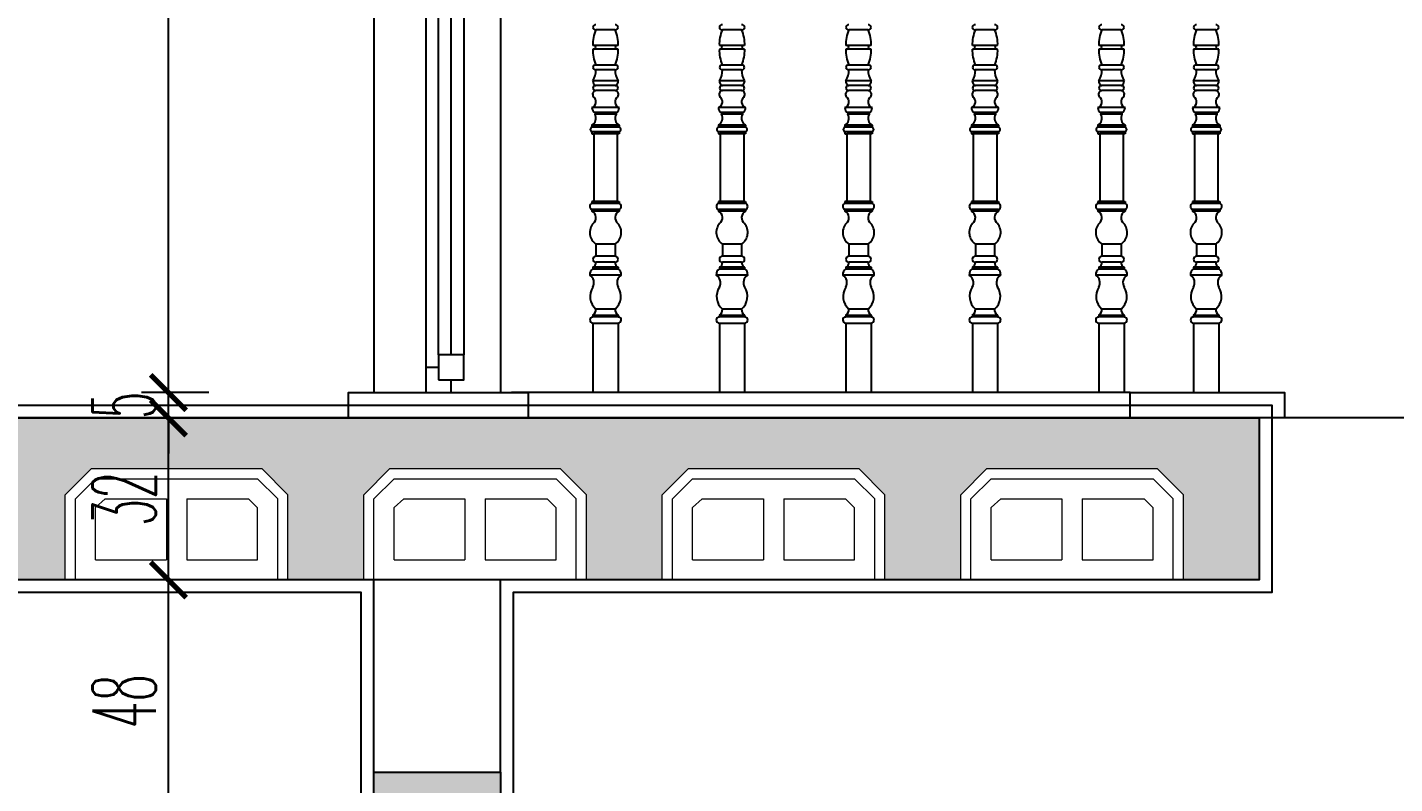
# Model space of a CAD drawing. Extents: x 775040 to 808375, y 4159409 to 4163651.
# Drawn here: x 778645.5 to 778713.1, y 4160240.4 to 4160277.8 of the extents above; entities that cross this region are included whole.
import ezdxf

# ---------------------------------------------------------------- set-up
doc = ezdxf.new("R2010")
doc.units = 0
doc.header["$MEASUREMENT"] = 0
doc.header["$PDMODE"] = 3
doc.linetypes.add('DUZ', pattern=[500, 500])
doc.layers.get('0').update_dxf_attribs({"linetype": 'DUZ'})
doc.layers.add('tarama', color=8, linetype='Continuous')
doc.layers.add('Z_asmolen', color=53, linetype='Continuous', lineweight=9)
doc.layers.add('Z_iç ölçü dikey', color=111, linetype='Continuous', lineweight=25)
doc.styles.add('OLCUIC', font='ROMANS.SHX', dxfattribs={"width": 0.5})
doc.dimstyles.new('ölçü 50', dxfattribs={"dimtxt": 12.5, "dimasz": 7, "dimexe": 5.3, "dimexo": 5, "dimgap": 2.5, "dimtad": 1, "dimdec": 0, "dimzin": 9, "dimdsep": 46, "dimtxsty": 'OLCUIC', "dimblk1": 'ARCHTICK', "dimblk2": 'ARCHTICK', "dimsah": 1, "dimcen": 0, "dimdle": 5.5, "dimadec": 0, "dimazin": 0, "dimtfac": 1, "dimtdec": 0, "dimtix": 1, "dimtofl": 0, "dimtmove": 1, "dimatfit": 3, "dimldrblk": 'ARCHTICK', "dimfxl": 0, "dimtolj": 1, "dimtzin": 0, "dimarcsym": 0})

# ---------------------------------------------------------------- blocks, each defined once
blk = doc.blocks.new('asbnm')
at = {"layer": 'Z_asmolen'}
for p, q in [((44128.83, -2548.34), (44123.66, -2553.51)), ((44162.49, -2548.34), (44128.83, -2548.34)), ((44162.49, -2548.34), (44167.66, -2553.51)), ((44187.83, -2548.34), (44182.66, -2553.51)), ((44221.49, -2548.34), (44187.83, -2548.34)), ((44221.49, -2548.34), (44226.66, -2553.51)), ((44129.66, -2550.34), (44125.66, -2554.34)), ((44161.66, -2550.34), (44129.66, -2550.34)), ((44161.66, -2550.34), (44165.66, -2554.34)), ((44188.66, -2550.34), (44184.66, -2554.34)), ((44220.66, -2550.34), (44188.66, -2550.34)), ((44220.66, -2550.34), (44224.66, -2554.34)), ((44123.66, -2570.34), (44123.66, -2553.51)), ((44167.66, -2570.34), (44167.66, -2553.51)), ((44182.66, -2570.34), (44182.66, -2553.51)), ((44226.66, -2570.34), (44226.66, -2553.51)), ((44125.66, -2570.34), (44125.66, -2554.34)), ((44131.43, -2554.34), (44129.66, -2556.07)), ((44129.66, -2566.34), (44129.66, -2556.07)), ((44143.66, -2554.34), (44131.43, -2554.34)), ((44143.66, -2554.34), (44143.66, -2566.34)), ((44159.76, -2554.34), (44147.66, -2554.34)), ((44147.66, -2554.34), (44147.66, -2566.34)), ((44159.76, -2554.34), (44161.66, -2556.01)), ((44161.66, -2566.34), (44161.66, -2556.01)), ((44165.66, -2570.34), (44165.66, -2554.34)), ((44184.66, -2570.34), (44184.66, -2554.34)), ((44190.43, -2554.34), (44188.66, -2556.07)), ((44188.66, -2566.34), (44188.66, -2556.07)), ((44202.66, -2554.34), (44190.43, -2554.34)), ((44202.66, -2554.34), (44202.66, -2566.34)), ((44218.76, -2554.34), (44206.66, -2554.34)), ((44206.66, -2554.34), (44206.66, -2566.34)), ((44218.76, -2554.34), (44220.66, -2556.01)), ((44220.66, -2566.34), (44220.66, -2556.01)), ((44224.66, -2570.34), (44224.66, -2554.34)), ((44143.66, -2566.34), (44129.66, -2566.34)), ((44161.66, -2566.34), (44147.66, -2566.34)), ((44202.66, -2566.34), (44188.66, -2566.34)), ((44220.66, -2566.34), (44206.66, -2566.34)), ((44167.66, -2570.34), (44123.66, -2570.34)), ((44226.66, -2570.34), (44182.66, -2570.34))]:
    blk.add_line(p, q, dxfattribs=at)
blk = doc.blocks.new('_ARCHTICK')
at = {"color": 0, "linetype": 'ByBlock', "const_width": 0.15}
blk.add_lwpolyline([(-0.5, -0.5), (0.5, 0.5)], dxfattribs=at)
blk = doc.blocks.new('*D1094')
at = {"layer": 'Defpoints', "color": 0, "linetype": 'Continuous', "transparency": 16777216}
for p in [(792867, 4155437.73), (792898.35, 4155437.73), (792915.54, 4155389.73)]:
    blk.add_point(p, dxfattribs=at)
at = {"layer": 'tarama', "color": 0, "linetype": 'Continuous', "lineweight": -2, "transparency": 16777216}
for p, q in [((792867, 4155384.23), (792867, 4155443.23)), ((792875, 4155437.73), (792861.7, 4155437.73)), ((792875, 4155389.73), (792861.7, 4155389.73))]:
    blk.add_line(p, q, dxfattribs=at)
at = {"layer": 'tarama', "color": 0, "linetype": 'Continuous', "lineweight": -2, "transparency": 16777216, "xscale": 7, "yscale": 7, "zscale": 7}
for p, rotation in [((792867, 4155437.73), 90), ((792867, 4155389.73), 270)]:
    blk.add_blockref('_ARCHTICK', p, dxfattribs=dict(at, rotation=rotation))
at = {"layer": 'tarama', "color": 0, "linetype": 'Continuous', "transparency": 16777216, "insert": (792858.25, 4155413.73), "char_height": 12.5, "attachment_point": 5, "rotation": 90, "style": 'OLCUIC'}
blk.add_mtext('\\A1;48', dxfattribs=at)
blk = doc.blocks.new('*D1095')
at = {"layer": 'Defpoints', "color": 0, "linetype": 'Continuous', "transparency": 16777216}
for p in [(792867, 4155469.73), (792887.7, 4155469.73), (792898.35, 4155437.73)]:
    blk.add_point(p, dxfattribs=at)
at = {"layer": 'tarama', "color": 0, "linetype": 'Continuous', "lineweight": -2, "transparency": 16777216}
for p, q in [((792867, 4155432.23), (792867, 4155475.23)), ((792875, 4155469.73), (792861.7, 4155469.73)), ((792875, 4155437.73), (792861.7, 4155437.73))]:
    blk.add_line(p, q, dxfattribs=at)
at = {"layer": 'tarama', "color": 0, "linetype": 'Continuous', "lineweight": -2, "transparency": 16777216, "xscale": 7, "yscale": 7, "zscale": 7}
for p, rotation in [((792867, 4155469.73), 90), ((792867, 4155437.73), 270)]:
    blk.add_blockref('_ARCHTICK', p, dxfattribs=dict(at, rotation=rotation))
at = {"layer": 'tarama', "color": 0, "linetype": 'Continuous', "transparency": 16777216, "insert": (792858.25, 4155453.73), "char_height": 12.5, "attachment_point": 5, "rotation": 90, "style": 'OLCUIC'}
blk.add_mtext('\\A1;32', dxfattribs=at)
blk = doc.blocks.new('*D1096')
at = {"layer": 'Defpoints', "color": 0, "linetype": 'Continuous', "transparency": 16777216}
for p in [(792867, 4155474.73), (792914.47, 4155474.73), (792887.7, 4155469.73)]:
    blk.add_point(p, dxfattribs=at)
at = {"layer": 'tarama', "color": 0, "linetype": 'Continuous', "lineweight": -2, "transparency": 16777216}
for p, q in [((792867, 4155474.73), (792867, 4155481.73)), ((792875, 4155474.73), (792861.7, 4155474.73)), ((792875, 4155469.73), (792861.7, 4155469.73)), ((792867, 4155469.73), (792867, 4155462.73))]:
    blk.add_line(p, q, dxfattribs=at)
at = {"layer": 'tarama', "color": 0, "linetype": 'Continuous', "lineweight": -2, "transparency": 16777216, "xscale": 7, "yscale": 7, "zscale": 7}
for p, rotation in [((792867, 4155474.73), 270), ((792867, 4155469.73), 90)]:
    blk.add_blockref('_ARCHTICK', p, dxfattribs=dict(at, rotation=rotation))
at = {"layer": 'tarama', "color": 0, "linetype": 'Continuous', "transparency": 16777216, "insert": (792858.25, 4155472.23), "char_height": 12.5, "attachment_point": 5, "rotation": 90, "style": 'OLCUIC'}
blk.add_mtext('\\A1;5', dxfattribs=at)
blk = doc.blocks.new('*D1097')
at = {"layer": 'Defpoints', "color": 0, "linetype": 'Continuous', "transparency": 16777216}
for p in [(792867, 4155699.73), (792914.47, 4155699.73), (792914.47, 4155474.73)]:
    blk.add_point(p, dxfattribs=at)
at = {"layer": 'tarama', "color": 0, "linetype": 'Continuous', "lineweight": -2, "transparency": 16777216}
for p, q in [((792867, 4155469.23), (792867, 4155705.23)), ((792875, 4155699.73), (792861.7, 4155699.73)), ((792875, 4155474.73), (792861.7, 4155474.73))]:
    blk.add_line(p, q, dxfattribs=at)
at = {"layer": 'tarama', "color": 0, "linetype": 'Continuous', "lineweight": -2, "transparency": 16777216, "xscale": 7, "yscale": 7, "zscale": 7}
for p, rotation in [((792867, 4155699.73), 90), ((792867, 4155474.73), 270)]:
    blk.add_blockref('_ARCHTICK', p, dxfattribs=dict(at, rotation=rotation))
at = {"layer": 'tarama', "color": 0, "linetype": 'Continuous', "transparency": 16777216, "insert": (792858.25, 4155587.23), "char_height": 12.5, "attachment_point": 5, "rotation": 90, "style": 'OLCUIC'}
blk.add_mtext('\\A1;225', dxfattribs=at)
blk = doc.blocks.new('A$C41EB7E44')
at = {"layer": 'tarama'}
h = blk.add_hatch(dxfattribs=at)
h.set_pattern_fill('ANSI33', color=256, scale=15, style=0)
h.set_pattern_definition([(45, (-860136.0493, -4189752.575), (-2.6516504294, 2.6516504294), []), (45, (-860133.3976, -4189752.575), (-2.6516504294, 2.6516504294), [1.875, -0.9375])])
h.paths.add_polyline_path([(781.33, 1035.72), (716.33, 1035.72), (716.33, 1020.72), (756.33, 1020.72), (756.33, 1003.72), (781.33, 1003.72)])
h.paths.add_polyline_path([(781.33, 965.72), (756.33, 965.72), (756.33, 955.72), (781.33, 955.72)])
h.paths.add_polyline_path([(904.5, 725.72), (938.16, 725.72), (943.33, 720.55), (943.33, 703.72), (958.33, 703.72), (958.33, 720.55), (963.5, 725.72), (997.16, 725.72), (1002.33, 720.55), (1002.33, 703.72), (1017.33, 703.72), (1017.33, 720.55), (1022.5, 725.72), (1056.16, 725.72), (1061.33, 720.55), (1061.33, 703.72), (1076.33, 703.72), (1076.33, 720.55), (1081.5, 725.72), (1115.16, 725.72), (1120.33, 720.55), (1120.33, 703.72), (1135.33, 703.72), (1135.33, 720.55), (1140.5, 725.72), (1174.16, 725.72), (1179.33, 720.55), (1179.33, 703.72), (1194.33, 703.72), (1194.33, 720.55), (1199.5, 725.72), (1233.16, 725.72), (1238.33, 720.55), (1238.33, 703.72), (1253.33, 703.72), (1253.33, 720.55), (1258.5, 725.72), (1292.16, 725.72), (1297.33, 720.55), (1297.33, 703.72), (1312.33, 703.72), (1312.33, 720.55), (1317.5, 725.72), (1351.16, 725.72), (1356.33, 720.55), (1356.33, 703.72), (1371.33, 703.72), (1371.33, 720.55), (1376.5, 725.72), (1410.16, 725.72), (1415.33, 720.55), (1415.33, 703.72), (1430.33, 703.72), (1430.33, 720.55), (1435.5, 725.72), (1469.16, 725.72), (1474.33, 720.55), (1474.33, 703.72), (1489.33, 703.72), (1489.33, 720.55), (1494.5, 725.72), (1528.16, 725.72), (1533.33, 720.55), (1533.33, 703.72), (1548.33, 703.72), (1548.33, 720.55), (1553.5, 725.72), (1587.16, 725.72), (1592.33, 720.55), (1592.33, 703.72), (1607.33, 703.72), (1607.33, 720.55), (1612.5, 725.72), (1646.16, 725.72), (1651.33, 720.55), (1651.33, 703.72), (1666.33, 703.72), (1666.33, 720.55), (1671.5, 725.72), (1705.16, 725.72), (1710.33, 720.55), (1710.33, 703.72), (1747.77, 703.72), (1747.77, 735.72), (756.33, 735.72), (756.33, 703.72), (781.33, 703.72), (781.33, 720.55), (786.5, 725.72), (820.16, 725.72), (825.33, 720.55), (825.33, 703.72), (840.33, 703.72), (840.33, 720.55), (845.5, 725.72), (879.16, 725.72), (884.33, 720.55), (884.33, 703.72), (899.33, 703.72), (899.33, 720.55)])
h.paths.add_polyline_path([(2446.33, 1035.72), (1541.33, 1035.72), (1541.33, 1003.72), (1561.33, 1003.72), (1561.33, 1020.55), (1566.5, 1025.72), (1600.16, 1025.72), (1605.33, 1020.55), (1605.33, 1003.72), (1620.33, 1003.72), (1620.33, 1020.55), (1625.5, 1025.72), (1659.16, 1025.72), (1664.33, 1020.55), (1664.33, 1003.72), (1679.33, 1003.72), (1679.33, 1020.55), (1684.5, 1025.72), (1718.16, 1025.72), (1723.33, 1020.55), (1723.33, 1003.72), (1738.33, 1003.72), (1738.33, 1020.55), (1743.5, 1025.72), (1777.16, 1025.72), (1782.33, 1020.55), (1782.33, 1003.72), (1797.33, 1003.72), (1797.33, 1020.55), (1802.5, 1025.72), (1836.16, 1025.72), (1841.33, 1020.55), (1841.33, 1003.72), (1856.33, 1003.72), (1856.33, 1020.55), (1861.5, 1025.72), (1895.16, 1025.72), (1900.33, 1020.55), (1900.33, 1003.72), (1915.33, 1003.72), (1915.33, 1020.55), (1920.5, 1025.72), (1954.16, 1025.72), (1959.33, 1020.55), (1959.33, 1003.72), (1974.33, 1003.72), (1974.33, 1020.55), (1979.5, 1025.72), (2013.16, 1025.72), (2018.33, 1020.55), (2018.33, 1003.72), (2033.33, 1003.72), (2033.33, 1020.55), (2038.5, 1025.72), (2072.16, 1025.72), (2077.33, 1020.55), (2077.33, 1003.72), (2092.33, 1003.72), (2092.33, 1020.55), (2097.5, 1025.72), (2131.16, 1025.72), (2136.33, 1020.55), (2136.33, 1003.72), (2151.33, 1003.72), (2151.33, 1020.55), (2156.5, 1025.72), (2190.16, 1025.72), (2195.33, 1020.55), (2195.33, 1003.72), (2210.33, 1003.72), (2210.33, 1020.55), (2215.5, 1025.72), (2249.16, 1025.72), (2254.33, 1020.55), (2254.33, 1003.72), (2269.33, 1003.72), (2269.33, 1020.55), (2274.5, 1025.72), (2308.16, 1025.72), (2313.33, 1020.55), (2313.33, 1003.72), (2328.33, 1003.72), (2328.33, 1020.55), (2333.5, 1025.72), (2367.16, 1025.72), (2372.33, 1020.55), (2372.33, 1003.72), (2387.33, 1003.72), (2387.33, 1020.55), (2392.5, 1025.72), (2426.16, 1025.72), (2431.33, 1020.55), (2431.33, 1003.72), (2446.33, 1003.72)])
h.paths.add_polyline_path([(2691.33, 955.72), (2681.33, 955.72), (2681.33, 945.72), (2691.33, 945.72)])
h.paths.add_polyline_path([(3456.33, 1035.72), (3261.33, 1035.72), (3261.33, 1003.72), (3286.33, 1003.72), (3286.33, 1020.72), (3456.33, 1020.72)])
h.paths.add_polyline_path([(3286.33, 975.72), (3261.33, 975.72), (3261.33, 965.72), (3286.33, 965.72)])
h.paths.add_polyline_path([(3436.33, 735.72), (2189.33, 735.72), (2189.33, 718.07), (2161.33, 718.07), (2161.33, 700.42), (2133.33, 700.42), (2133.33, 682.78), (2105.33, 682.78), (2105.33, 665.13), (2077.33, 665.13), (2077.33, 647.48), (2049.33, 647.48), (2049.33, 629.84), (2021.33, 629.84), (2021.33, 612.19), (1993.33, 612.19), (1993.33, 594.54), (1965.33, 594.54), (1965.33, 576.9), (1937.33, 576.9), (1937.33, 559.25), (1909.33, 559.25), (1909.33, 541.6), (1881.33, 541.6), (1881.33, 523.95), (1853.33, 523.95), (1853.33, 506.31), (1825.33, 506.31), (1825.33, 488.66), (1797.33, 488.66), (1797.33, 471.01), (1769.33, 471.01), (1769.33, 453.37), (1741.33, 453.37), (1741.33, 410.72), (1784.33, 410.72), (1784.33, 445.09), (2194.69, 703.72), (2256.33, 703.72), (2256.33, 720.55), (2261.5, 725.72), (2295.16, 725.72), (2300.33, 720.55), (2300.33, 703.72), (2315.33, 703.72), (2315.33, 720.55), (2320.5, 725.72), (2354.16, 725.72), (2359.33, 720.55), (2359.33, 703.72), (2374.33, 703.72), (2374.33, 720.55), (2379.5, 725.72), (2413.16, 725.72), (2418.33, 720.55), (2418.33, 703.72), (2433.33, 703.72), (2433.33, 720.55), (2438.5, 725.72), (2472.16, 725.72), (2477.33, 720.55), (2477.33, 703.72), (2492.33, 703.72), (2492.33, 720.55), (2497.5, 725.72), (2531.16, 725.72), (2536.33, 720.55), (2536.33, 703.72), (2551.33, 703.72), (2551.33, 720.55), (2556.5, 725.72), (2590.16, 725.72), (2595.33, 720.55), (2595.33, 703.72), (2610.33, 703.72), (2610.33, 720.55), (2615.5, 725.72), (2649.16, 725.72), (2654.33, 720.55), (2654.33, 703.72), (2669.33, 703.72), (2669.33, 720.55), (2674.5, 725.72), (2708.16, 725.72), (2713.33, 720.55), (2713.33, 703.72), (2728.33, 703.72), (2728.33, 720.55), (2733.5, 725.72), (2767.16, 725.72), (2772.33, 720.55), (2772.33, 703.72), (2787.33, 703.72), (2787.33, 720.55), (2792.5, 725.72), (2826.16, 725.72), (2831.33, 720.55), (2831.33, 703.72), (2846.33, 703.72), (2846.33, 720.55), (2851.5, 725.72), (2885.16, 725.72), (2890.33, 720.55), (2890.33, 703.72), (2905.33, 703.72), (2905.33, 720.55), (2910.5, 725.72), (2944.16, 725.72), (2949.33, 720.55), (2949.33, 703.72), (2964.33, 703.72), (2964.33, 720.55), (2969.5, 725.72), (3003.16, 725.72), (3008.33, 720.55), (3008.33, 703.72), (3023.33, 703.72), (3023.33, 720.55), (3028.5, 725.72), (3062.16, 725.72), (3067.33, 720.55), (3067.33, 703.72), (3082.33, 703.72), (3082.33, 720.55), (3087.5, 725.72), (3121.16, 725.72), (3126.33, 720.55), (3126.33, 703.72), (3141.33, 703.72), (3141.33, 720.55), (3146.5, 725.72), (3180.16, 725.72), (3185.33, 720.55), (3185.33, 703.72), (3200.33, 703.72), (3200.33, 720.55), (3205.5, 725.72), (3239.16, 725.72), (3244.33, 720.55), (3244.33, 703.72), (3259.33, 703.72), (3259.33, 720.55), (3264.5, 725.72), (3298.16, 725.72), (3303.33, 720.55), (3303.33, 703.72), (3318.33, 703.72), (3318.33, 720.55), (3323.5, 725.72), (3357.16, 725.72), (3362.33, 720.55), (3362.33, 703.72), (3377.33, 703.72), (3377.33, 720.55), (3382.5, 725.72), (3416.16, 725.72), (3421.33, 720.55), (3421.33, 703.72), (3436.33, 703.72)])
h.paths.add_polyline_path([(3286.33, 665.72), (3261.33, 665.72), (3261.33, 655.72), (3286.33, 655.72)], flags=17)
h.paths.add_polyline_path([(3286.33, 410.72), (756.33, 410.72), (756.33, 335.72), (816.33, 335.72), (816.33, 395.72), (1341.33, 395.72), (1341.33, 335.72), (1401.33, 335.72), (1401.33, 395.72), (1741.33, 395.72), (1741.33, 335.72), (1801.33, 335.72), (1801.33, 395.72), (2401.33, 395.72), (2401.33, 335.72), (2461.33, 335.72), (2461.33, 395.72), (3226.33, 395.72), (3226.33, 335.72), (3286.33, 335.72)])
h.paths.add_polyline_path([(781.33, 665.72), (756.33, 665.72), (756.33, 655.72), (781.33, 655.72)])
at = {"layer": 'tarama', "color": 4}
for p, q in [((3261.33, 965.72), (3261.33, 740.72)), ((3286.33, 965.72), (3286.33, 740.72))]:
    blk.add_line(p, q, dxfattribs=at)
at = {"layer": 'tarama', "color": 1}
for p, q in [((3271.58, 960.72), (3271.58, 745.72)), ((3274.08, 748.22), (3274.08, 958.22)), ((3279.08, 958.22), (3279.08, 748.22))]:
    blk.add_line(p, q, dxfattribs=at)
at = {"layer": 'tarama'}
for p, q in [((3276.58, 748.22), (3276.58, 958.22)), ((3309.01, 812.41), (3305.21, 812.41)), ((3334.01, 812.41), (3330.21, 812.41)), ((3359.01, 812.41), (3355.21, 812.41)), ((3384.01, 812.41), (3380.21, 812.41)), ((3409.01, 812.41), (3405.21, 812.41)), ((3427.73, 812.41), (3423.93, 812.41)), ((3309.61, 809.29), (3304.61, 809.29)), ((3309.61, 808.57), (3304.61, 808.57)), ((3334.61, 809.29), (3329.61, 809.29)), ((3334.61, 808.57), (3329.61, 808.57)), ((3359.61, 809.29), (3354.61, 809.29)), ((3359.61, 808.57), (3354.61, 808.57)), ((3384.61, 809.29), (3379.61, 809.29)), ((3384.61, 808.57), (3379.61, 808.57)), ((3409.61, 809.29), (3404.61, 809.29)), ((3409.61, 808.57), (3404.61, 808.57)), ((3428.33, 809.29), (3423.33, 809.29)), ((3428.33, 808.57), (3423.33, 808.57)), ((3309.01, 805.45), (3305.21, 805.45)), ((3334.01, 805.45), (3330.21, 805.45)), ((3359.01, 805.45), (3355.21, 805.45)), ((3384.01, 805.45), (3380.21, 805.45)), ((3409.01, 805.45), (3405.21, 805.45)), ((3427.73, 805.45), (3423.93, 805.45)), ((3309.01, 804.49), (3305.14, 804.48)), ((3334.01, 804.49), (3330.14, 804.48)), ((3359.01, 804.49), (3355.14, 804.48)), ((3384.01, 804.49), (3380.14, 804.48)), ((3409.01, 804.49), (3405.14, 804.48)), ((3427.73, 804.49), (3423.86, 804.48)), ((3309.61, 802.33), (3304.61, 802.33)), ((3308.53, 801.37), (3305.21, 801.37)), ((3309.01, 800.41), (3305.21, 800.41)), ((3309.01, 801.37), (3308.53, 801.37)), ((3334.61, 802.33), (3329.61, 802.33)), ((3333.53, 801.37), (3330.21, 801.37)), ((3334.01, 800.41), (3330.21, 800.41)), ((3334.01, 801.37), (3333.53, 801.37)), ((3359.61, 802.33), (3354.61, 802.33)), ((3358.53, 801.37), (3355.21, 801.37)), ((3359.01, 800.41), (3355.21, 800.41)), ((3359.01, 801.37), (3358.53, 801.37)), ((3384.61, 802.33), (3379.61, 802.33)), ((3383.53, 801.37), (3380.21, 801.37)), ((3384.01, 800.41), (3380.21, 800.41)), ((3384.01, 801.37), (3383.53, 801.37)), ((3409.61, 802.33), (3404.61, 802.33)), ((3408.53, 801.37), (3405.21, 801.37)), ((3409.01, 800.41), (3405.21, 800.41)), ((3409.01, 801.37), (3408.53, 801.37)), ((3428.33, 802.33), (3423.33, 802.33)), ((3427.25, 801.37), (3423.93, 801.37)), ((3427.73, 800.41), (3423.93, 800.41)), ((3427.73, 801.37), (3427.25, 801.37)), ((3309.79, 797.03), (3304.43, 797.03)), ((3305.03, 796.07), (3305.03, 795.71)), ((3309.19, 796.07), (3305.03, 796.07)), ((3309.19, 795.71), (3305.03, 795.71)), ((3309.19, 796.07), (3309.19, 795.71)), ((3334.79, 797.03), (3329.43, 797.03)), ((3330.03, 796.07), (3330.03, 795.71)), ((3334.19, 796.07), (3330.03, 796.07)), ((3334.19, 795.71), (3330.03, 795.71)), ((3334.19, 796.07), (3334.19, 795.71)), ((3359.79, 797.03), (3354.43, 797.03)), ((3355.03, 796.07), (3355.03, 795.71)), ((3359.19, 796.07), (3355.03, 796.07)), ((3359.19, 795.71), (3355.03, 795.71)), ((3359.19, 796.07), (3359.19, 795.71)), ((3384.79, 797.03), (3379.43, 797.03)), ((3380.03, 796.07), (3380.03, 795.71)), ((3384.19, 796.07), (3380.03, 796.07)), ((3384.19, 795.71), (3380.03, 795.71)), ((3384.19, 796.07), (3384.19, 795.71)), ((3409.79, 797.03), (3404.43, 797.03)), ((3405.03, 796.07), (3405.03, 795.71)), ((3409.19, 796.07), (3405.03, 796.07)), ((3409.19, 795.71), (3405.03, 795.71)), ((3409.19, 796.07), (3409.19, 795.71)), ((3428.51, 797.03), (3423.14, 797.03)), ((3423.74, 796.07), (3423.74, 795.71)), ((3427.91, 796.07), (3423.74, 796.07)), ((3427.91, 795.71), (3423.74, 795.71)), ((3427.91, 796.07), (3427.91, 795.71)), ((3304.43, 793.55), (3304.43, 793.19)), ((3309.79, 793.55), (3304.43, 793.55)), ((3309.79, 793.19), (3304.43, 793.19)), ((3304.43, 792.23), (3304.43, 791.87)), ((3309.79, 792.23), (3304.43, 792.23)), ((3304.43, 791.87), (3304.79, 791.87)), ((3304.79, 791.87), (3304.79, 778.47)), ((3309.43, 791.87), (3304.79, 791.87)), ((3309.79, 791.87), (3309.43, 791.87)), ((3309.43, 791.87), (3309.43, 778.47)), ((3309.79, 793.55), (3309.79, 793.19)), ((3309.79, 792.23), (3309.79, 791.87)), ((3329.43, 793.55), (3329.43, 793.19)), ((3334.79, 793.55), (3329.43, 793.55)), ((3334.79, 793.19), (3329.43, 793.19)), ((3329.43, 792.23), (3329.43, 791.87)), ((3334.79, 792.23), (3329.43, 792.23)), ((3329.43, 791.87), (3329.79, 791.87)), ((3329.79, 791.87), (3329.79, 778.47)), ((3334.43, 791.87), (3329.79, 791.87)), ((3334.79, 791.87), (3334.43, 791.87)), ((3334.43, 791.87), (3334.43, 778.47)), ((3334.79, 793.55), (3334.79, 793.19)), ((3334.79, 792.23), (3334.79, 791.87)), ((3354.43, 793.55), (3354.43, 793.19)), ((3359.79, 793.55), (3354.43, 793.55)), ((3359.79, 793.19), (3354.43, 793.19)), ((3354.43, 792.23), (3354.43, 791.87)), ((3359.79, 792.23), (3354.43, 792.23)), ((3354.43, 791.87), (3354.79, 791.87)), ((3354.79, 791.87), (3354.79, 778.47)), ((3359.43, 791.87), (3354.79, 791.87)), ((3359.79, 791.87), (3359.43, 791.87)), ((3359.43, 791.87), (3359.43, 778.47)), ((3359.79, 793.55), (3359.79, 793.19)), ((3359.79, 792.23), (3359.79, 791.87)), ((3379.43, 793.55), (3379.43, 793.19)), ((3384.79, 793.55), (3379.43, 793.55)), ((3384.79, 793.19), (3379.43, 793.19)), ((3379.43, 792.23), (3379.43, 791.87)), ((3384.79, 792.23), (3379.43, 792.23)), ((3379.43, 791.87), (3379.79, 791.87)), ((3379.79, 791.87), (3379.79, 778.47)), ((3384.43, 791.87), (3379.79, 791.87)), ((3384.79, 791.87), (3384.43, 791.87)), ((3384.43, 791.87), (3384.43, 778.47)), ((3384.79, 793.55), (3384.79, 793.19)), ((3384.79, 792.23), (3384.79, 791.87)), ((3404.43, 793.55), (3404.43, 793.19)), ((3409.79, 793.55), (3404.43, 793.55)), ((3409.79, 793.19), (3404.43, 793.19)), ((3404.43, 792.23), (3404.43, 791.87)), ((3409.79, 792.23), (3404.43, 792.23)), ((3404.43, 791.87), (3404.79, 791.87)), ((3404.79, 791.87), (3404.79, 778.47)), ((3409.43, 791.87), (3404.79, 791.87)), ((3409.79, 791.87), (3409.43, 791.87)), ((3409.43, 791.87), (3409.43, 778.47)), ((3409.79, 793.55), (3409.79, 793.19)), ((3409.79, 792.23), (3409.79, 791.87)), ((3423.14, 793.55), (3423.14, 793.19)), ((3428.51, 793.55), (3423.14, 793.55)), ((3428.51, 793.19), (3423.14, 793.19)), ((3423.14, 792.23), (3423.14, 791.87)), ((3428.51, 792.23), (3423.14, 792.23)), ((3423.14, 791.87), (3423.5, 791.87)), ((3423.5, 791.87), (3423.5, 778.47)), ((3428.15, 791.87), (3423.5, 791.87)), ((3428.51, 791.87), (3428.15, 791.87)), ((3428.15, 791.87), (3428.15, 778.47)), ((3428.51, 793.55), (3428.51, 793.19)), ((3428.51, 792.23), (3428.51, 791.87)), ((3304.79, 778.47), (3304.43, 778.47)), ((3304.43, 778.47), (3304.43, 778.11)), ((3309.43, 778.47), (3304.79, 778.47)), ((3309.43, 778.47), (3309.79, 778.47)), ((3309.79, 778.47), (3309.79, 778.11)), ((3329.79, 778.47), (3329.43, 778.47)), ((3329.43, 778.47), (3329.43, 778.11)), ((3334.43, 778.47), (3329.79, 778.47)), ((3334.43, 778.47), (3334.79, 778.47)), ((3334.79, 778.47), (3334.79, 778.11)), ((3354.79, 778.47), (3354.43, 778.47)), ((3354.43, 778.47), (3354.43, 778.11)), ((3359.43, 778.47), (3354.79, 778.47)), ((3359.43, 778.47), (3359.79, 778.47)), ((3359.79, 778.47), (3359.79, 778.11)), ((3379.79, 778.47), (3379.43, 778.47)), ((3379.43, 778.47), (3379.43, 778.11)), ((3384.43, 778.47), (3379.79, 778.47)), ((3384.43, 778.47), (3384.79, 778.47)), ((3384.79, 778.47), (3384.79, 778.11)), ((3404.79, 778.47), (3404.43, 778.47)), ((3404.43, 778.47), (3404.43, 778.11)), ((3409.43, 778.47), (3404.79, 778.47)), ((3409.43, 778.47), (3409.79, 778.47)), ((3409.79, 778.47), (3409.79, 778.11)), ((3423.5, 778.47), (3423.14, 778.47)), ((3423.14, 778.47), (3423.14, 778.11)), ((3428.15, 778.47), (3423.5, 778.47)), ((3428.15, 778.47), (3428.51, 778.47)), ((3428.51, 778.47), (3428.51, 778.11)), ((3309.79, 778.11), (3304.43, 778.11)), ((3304.43, 776.91), (3304.43, 776.55)), ((3309.79, 776.91), (3304.43, 776.91)), ((3309.79, 776.55), (3304.43, 776.55)), ((3309.79, 776.91), (3309.79, 776.55)), ((3334.79, 778.11), (3329.43, 778.11)), ((3329.43, 776.91), (3329.43, 776.55)), ((3334.79, 776.91), (3329.43, 776.91)), ((3334.79, 776.55), (3329.43, 776.55)), ((3334.79, 776.91), (3334.79, 776.55)), ((3359.79, 778.11), (3354.43, 778.11)), ((3354.43, 776.91), (3354.43, 776.55)), ((3359.79, 776.91), (3354.43, 776.91)), ((3359.79, 776.55), (3354.43, 776.55)), ((3359.79, 776.91), (3359.79, 776.55)), ((3384.79, 778.11), (3379.43, 778.11)), ((3379.43, 776.91), (3379.43, 776.55)), ((3384.79, 776.91), (3379.43, 776.91)), ((3384.79, 776.55), (3379.43, 776.55)), ((3384.79, 776.91), (3384.79, 776.55)), ((3409.79, 778.11), (3404.43, 778.11)), ((3404.43, 776.91), (3404.43, 776.55)), ((3409.79, 776.91), (3404.43, 776.91)), ((3409.79, 776.55), (3404.43, 776.55)), ((3409.79, 776.91), (3409.79, 776.55)), ((3428.51, 778.11), (3423.14, 778.11)), ((3423.14, 776.91), (3423.14, 776.55)), ((3428.51, 776.91), (3423.14, 776.91)), ((3428.51, 776.55), (3423.14, 776.55)), ((3428.51, 776.91), (3428.51, 776.55)), ((3305.21, 770.07), (3305.21, 767.67)), ((3309.01, 770.07), (3305.21, 770.07)), ((3309.01, 767.67), (3305.26, 767.67)), ((3309.01, 770.07), (3309.01, 767.67)), ((3330.21, 770.07), (3330.21, 767.67)), ((3334.01, 770.07), (3330.21, 770.07)), ((3334.01, 767.67), (3330.26, 767.67)), ((3334.01, 770.07), (3334.01, 767.67)), ((3355.21, 770.07), (3355.21, 767.67)), ((3359.01, 770.07), (3355.21, 770.07)), ((3359.01, 767.67), (3355.26, 767.67)), ((3359.01, 770.07), (3359.01, 767.67)), ((3380.21, 770.07), (3380.21, 767.67)), ((3384.01, 770.07), (3380.21, 770.07)), ((3384.01, 767.67), (3380.26, 767.67)), ((3384.01, 770.07), (3384.01, 767.67)), ((3405.21, 770.07), (3405.21, 767.67)), ((3409.01, 770.07), (3405.21, 770.07)), ((3409.01, 767.67), (3405.26, 767.67)), ((3409.01, 770.07), (3409.01, 767.67)), ((3423.93, 770.07), (3423.93, 767.67)), ((3427.73, 770.07), (3423.93, 770.07)), ((3427.73, 767.67), (3423.98, 767.67)), ((3427.73, 770.07), (3427.73, 767.67)), ((3304.61, 765.51), (3304.61, 765.15)), ((3309.61, 765.51), (3304.61, 765.51)), ((3304.61, 765.15), (3309.61, 765.15)), ((3309.01, 766.47), (3305.21, 766.47)), ((3309.61, 765.51), (3309.61, 765.15)), ((3329.61, 765.51), (3329.61, 765.15)), ((3334.61, 765.51), (3329.61, 765.51)), ((3329.61, 765.15), (3334.61, 765.15)), ((3334.01, 766.47), (3330.21, 766.47)), ((3334.61, 765.51), (3334.61, 765.15)), ((3354.61, 765.51), (3354.61, 765.15)), ((3359.61, 765.51), (3354.61, 765.51)), ((3354.61, 765.15), (3359.61, 765.15)), ((3359.01, 766.47), (3355.21, 766.47)), ((3359.61, 765.51), (3359.61, 765.15)), ((3379.61, 765.51), (3379.61, 765.15)), ((3384.61, 765.51), (3379.61, 765.51)), ((3379.61, 765.15), (3384.61, 765.15)), ((3384.01, 766.47), (3380.21, 766.47)), ((3384.61, 765.51), (3384.61, 765.15)), ((3404.61, 765.51), (3404.61, 765.15)), ((3409.61, 765.51), (3404.61, 765.51)), ((3404.61, 765.15), (3409.61, 765.15)), ((3409.01, 766.47), (3405.21, 766.47)), ((3409.61, 765.51), (3409.61, 765.15)), ((3423.33, 765.51), (3423.33, 765.15)), ((3428.33, 765.51), (3423.33, 765.51)), ((3423.33, 765.15), (3428.33, 765.15)), ((3427.73, 766.47), (3423.93, 766.47)), ((3428.33, 765.51), (3428.33, 765.15)), ((3310.21, 763.95), (3304.01, 763.95)), ((3335.21, 763.95), (3329.01, 763.95)), ((3360.21, 763.95), (3354.01, 763.95)), ((3385.21, 763.95), (3379.01, 763.95)), ((3410.21, 763.95), (3404.01, 763.95)), ((3428.93, 763.95), (3422.73, 763.95)), ((3309.01, 757.23), (3305.21, 757.23)), ((3334.01, 757.23), (3330.21, 757.23)), ((3359.01, 757.23), (3355.21, 757.23)), ((3384.01, 757.23), (3380.21, 757.23)), ((3409.01, 757.23), (3405.21, 757.23)), ((3427.73, 757.23), (3423.93, 757.23)), ((3304.61, 756.03), (3304.61, 755.67)), ((3304.61, 756.03), (3309.61, 756.03)), ((3309.61, 755.67), (3304.61, 755.67)), ((3304.61, 754.47), (3304.61, 740.72)), ((3304.61, 754.47), (3309.61, 754.47)), ((3309.61, 756.03), (3309.61, 755.67)), ((3309.61, 754.47), (3309.61, 740.72)), ((3329.61, 756.03), (3329.61, 755.67)), ((3329.61, 756.03), (3334.61, 756.03)), ((3334.61, 755.67), (3329.61, 755.67)), ((3329.61, 754.47), (3329.61, 740.72)), ((3329.61, 754.47), (3334.61, 754.47)), ((3334.61, 756.03), (3334.61, 755.67)), ((3334.61, 754.47), (3334.61, 740.72)), ((3354.61, 756.03), (3354.61, 755.67)), ((3354.61, 756.03), (3359.61, 756.03)), ((3359.61, 755.67), (3354.61, 755.67)), ((3354.61, 754.47), (3354.61, 740.72)), ((3354.61, 754.47), (3359.61, 754.47)), ((3359.61, 756.03), (3359.61, 755.67)), ((3359.61, 754.47), (3359.61, 740.72)), ((3379.61, 756.03), (3379.61, 755.67)), ((3379.61, 756.03), (3384.61, 756.03)), ((3384.61, 755.67), (3379.61, 755.67)), ((3379.61, 754.47), (3379.61, 740.72)), ((3379.61, 754.47), (3384.61, 754.47)), ((3384.61, 756.03), (3384.61, 755.67)), ((3384.61, 754.47), (3384.61, 740.72)), ((3404.61, 756.03), (3404.61, 755.67)), ((3404.61, 756.03), (3409.61, 756.03)), ((3409.61, 755.67), (3404.61, 755.67)), ((3404.61, 754.47), (3404.61, 740.72)), ((3404.61, 754.47), (3409.61, 754.47)), ((3409.61, 756.03), (3409.61, 755.67)), ((3409.61, 754.47), (3409.61, 740.72)), ((3423.33, 756.03), (3423.33, 755.67)), ((3423.33, 756.03), (3428.33, 756.03)), ((3428.33, 755.67), (3423.33, 755.67)), ((3423.33, 754.47), (3423.33, 740.72)), ((3423.33, 754.47), (3428.33, 754.47)), ((3428.33, 756.03), (3428.33, 755.67)), ((3428.33, 754.47), (3428.33, 740.72)), ((3410.83, 740.72), (3288.55, 740.72)), ((3618.37, 735.72), (467.07, 735.72)), ((3286.33, 735.72), (3261.33, 735.72)), ((3261.33, 665.72), (3261.33, 703.72)), ((3286.33, 665.72), (3286.33, 703.72))]:
    blk.add_line(p, q, dxfattribs=at)
at = {"layer": 'tarama', "linetype": 'Continuous'}
for points in [[(2448.83, 738.22), (3438.83, 738.22), (3438.83, 701.22), (3288.83, 701.22), (3288.83, 665.72), (3288.83, 653.22), (3258.83, 653.22), (3258.83, 665.72), (3258.83, 701.22), (2813.83, 701.22), (2813.83, 438.22), (3261.33, 438.22), (3288.83, 438.22), (3288.83, 410.72), (3288.83, 385.72)], [(2189.33, 735.72), (3436.33, 735.72), (3436.33, 703.72), (2194.69, 703.72)]]:
    blk.add_lwpolyline(points, dxfattribs=at)
at = {"layer": 'tarama'}
for points in [[(3274.08, 743.22), (3279.08, 743.22), (3279.08, 748.22), (3274.08, 748.22)], [(3261.33, 655.72), (3261.33, 665.72), (3286.33, 665.72), (3286.33, 655.72)]]:
    blk.add_lwpolyline(points, close=True, dxfattribs=at)
blk.add_lwpolyline([(3274.08, 745.72), (3271.58, 745.72), (3271.58, 740.72), (3276.58, 740.72), (3276.58, 743.22)], dxfattribs=at)
at = {"layer": 'tarama', "color": 5}
for points in [[(3261.33, 735.72), (3256.33, 735.72), (3256.33, 740.72), (3291.83, 740.72), (3291.83, 735.72), (3261.33, 735.72)], [(3415.83, 735.72), (3410.83, 735.72), (3410.83, 740.72), (3441.33, 740.72), (3441.33, 735.72), (3415.83, 735.72)]]:
    blk.add_lwpolyline(points, dxfattribs=at)
at = {"layer": 'tarama'}
for centre, radius, start, end in [((3311.66, 809.55), 7.06, 156.1042, 182.1247), ((3305.11, 812.88), 0.502, 78.7725, 178.5472), ((3305.11, 812.9), 0.502, 181.4528, 281.2275), ((3309.11, 812.88), 0.502, 1.4528, 101.2275), ((3309.11, 812.9), 0.502, 258.7725, 358.5472), ((3302.56, 809.55), 7.06, 357.8753, 23.8958), ((3336.66, 809.55), 7.06, 156.1042, 182.1247), ((3330.11, 812.88), 0.502, 78.7725, 178.5472), ((3330.11, 812.9), 0.502, 181.4528, 281.2275), ((3334.11, 812.88), 0.502, 1.4528, 101.2275), ((3334.11, 812.9), 0.502, 258.7725, 358.5472), ((3327.56, 809.55), 7.06, 357.8753, 23.8958), ((3361.66, 809.55), 7.06, 156.1042, 182.1247), ((3355.11, 812.88), 0.502, 78.7725, 178.5472), ((3355.11, 812.9), 0.502, 181.4528, 281.2275), ((3359.11, 812.88), 0.502, 1.4528, 101.2275), ((3359.11, 812.9), 0.502, 258.7725, 358.5472), ((3352.56, 809.55), 7.06, 357.8753, 23.8958), ((3386.66, 809.55), 7.06, 156.1042, 182.1247), ((3380.11, 812.88), 0.502, 78.7725, 178.5472), ((3380.11, 812.9), 0.502, 181.4528, 281.2275), ((3384.11, 812.88), 0.502, 1.4528, 101.2275), ((3384.11, 812.9), 0.502, 258.7725, 358.5472), ((3377.56, 809.55), 7.06, 357.8753, 23.8958), ((3411.66, 809.55), 7.06, 156.1042, 182.1247), ((3405.11, 812.88), 0.502, 78.7725, 178.5472), ((3405.11, 812.9), 0.502, 181.4528, 281.2275), ((3409.11, 812.88), 0.502, 1.4528, 101.2275), ((3409.11, 812.9), 0.502, 258.7725, 358.5472), ((3402.56, 809.55), 7.06, 357.8753, 23.8958), ((3430.38, 809.55), 7.06, 156.1042, 182.1247), ((3423.83, 812.88), 0.502, 78.7725, 178.5472), ((3423.83, 812.9), 0.502, 181.4528, 281.2275), ((3427.82, 812.88), 0.502, 1.4528, 101.2275), ((3427.82, 812.9), 0.502, 258.7725, 358.5472), ((3421.28, 809.55), 7.06, 357.8753, 23.8958), ((3311.66, 808.31), 7.06, 177.8753, 203.8958), ((3304.6, 808.03), 1.26, 72.6119, 89.4023), ((3304.6, 809.83), 1.26, 270.5977, 287.3881), ((3304.87, 808.93), 0.315, 358.91, 70.2818), ((3304.87, 808.92), 0.315, 289.7182, 1.09), ((3302.56, 808.31), 7.06, 336.1042, 2.1247), ((3309.35, 808.93), 0.315, 109.7182, 181.09), ((3309.35, 808.92), 0.315, 178.91, 250.2818), ((3309.62, 808.03), 1.26, 90.5977, 107.3881), ((3309.62, 809.83), 1.26, 252.6119, 269.4023), ((3336.66, 808.31), 7.06, 177.8753, 203.8958), ((3329.6, 808.03), 1.26, 72.6119, 89.4023), ((3329.6, 809.83), 1.26, 270.5977, 287.3881), ((3329.87, 808.93), 0.315, 358.91, 70.2818), ((3329.87, 808.92), 0.315, 289.7182, 1.09), ((3327.56, 808.31), 7.06, 336.1042, 2.1247), ((3334.35, 808.93), 0.315, 109.7182, 181.09), ((3334.35, 808.92), 0.315, 178.91, 250.2818), ((3334.62, 808.03), 1.26, 90.5977, 107.3881), ((3334.62, 809.83), 1.26, 252.6119, 269.4023), ((3361.66, 808.31), 7.06, 177.8753, 203.8958), ((3354.6, 808.03), 1.26, 72.6119, 89.4023), ((3354.6, 809.83), 1.26, 270.5977, 287.3881), ((3354.87, 808.93), 0.315, 358.91, 70.2818), ((3354.87, 808.92), 0.315, 289.7182, 1.09), ((3352.56, 808.31), 7.06, 336.1042, 2.1247), ((3359.35, 808.93), 0.315, 109.7182, 181.09), ((3359.35, 808.92), 0.315, 178.91, 250.2818), ((3359.62, 808.03), 1.26, 90.5977, 107.3881), ((3359.62, 809.83), 1.26, 252.6119, 269.4023), ((3386.66, 808.31), 7.06, 177.8753, 203.8958), ((3379.6, 808.03), 1.26, 72.6119, 89.4023), ((3379.6, 809.83), 1.26, 270.5977, 287.3881), ((3379.87, 808.93), 0.315, 358.91, 70.2818), ((3379.87, 808.92), 0.315, 289.7182, 1.09), ((3377.56, 808.31), 7.06, 336.1042, 2.1247), ((3384.35, 808.93), 0.315, 109.7182, 181.09), ((3384.35, 808.92), 0.315, 178.91, 250.2818), ((3384.62, 808.03), 1.26, 90.5977, 107.3881), ((3384.62, 809.83), 1.26, 252.6119, 269.4023), ((3411.66, 808.31), 7.06, 177.8753, 203.8958), ((3404.6, 808.03), 1.26, 72.6119, 89.4023), ((3404.6, 809.83), 1.26, 270.5977, 287.3881), ((3404.87, 808.93), 0.315, 358.91, 70.2818), ((3404.87, 808.92), 0.315, 289.7182, 1.09), ((3402.56, 808.31), 7.06, 336.1042, 2.1247), ((3409.35, 808.93), 0.315, 109.7182, 181.09), ((3409.35, 808.92), 0.315, 178.91, 250.2818), ((3409.62, 808.03), 1.26, 90.5977, 107.3881), ((3409.62, 809.83), 1.26, 252.6119, 269.4023), ((3430.38, 808.31), 7.06, 177.8753, 203.8958), ((3423.31, 808.03), 1.26, 72.6119, 89.4023), ((3423.31, 809.83), 1.26, 270.5977, 287.3881), ((3423.58, 808.93), 0.315, 358.91, 70.2818), ((3423.58, 808.92), 0.315, 289.7182, 1.09), ((3421.28, 808.31), 7.06, 336.1042, 2.1247), ((3428.07, 808.93), 0.315, 109.7182, 181.09), ((3428.07, 808.92), 0.315, 178.91, 250.2818), ((3428.34, 808.03), 1.26, 90.5977, 107.3881), ((3428.34, 809.83), 1.26, 252.6119, 269.4023), ((3305.14, 804.93), 0.52, 82.2985, 176.0975), ((3309.08, 804.93), 0.52, 3.9025, 97.7015), ((3330.14, 804.93), 0.52, 82.2985, 176.0975), ((3334.08, 804.93), 0.52, 3.9025, 97.7015), ((3355.14, 804.93), 0.52, 82.2985, 176.0975), ((3359.08, 804.93), 0.52, 3.9025, 97.7015), ((3380.14, 804.93), 0.52, 82.2985, 176.0975), ((3384.08, 804.93), 0.52, 3.9025, 97.7015), ((3405.14, 804.93), 0.52, 82.2985, 176.0975), ((3409.08, 804.93), 0.52, 3.9025, 97.7015), ((3423.86, 804.93), 0.52, 82.2985, 176.0975), ((3427.8, 804.93), 0.52, 3.9025, 97.7015), ((3301.5, 804.36), 3.72, 326.9193, 2.0325), ((3305.14, 805), 0.52, 183.9025, 277.7015), ((3309.08, 805), 0.52, 262.2985, 356.0975), ((3312.72, 804.36), 3.72, 177.9675, 213.0807), ((3326.5, 804.36), 3.72, 326.9193, 2.0325), ((3330.14, 805), 0.52, 183.9025, 277.7015), ((3334.08, 805), 0.52, 262.2985, 356.0975), ((3337.72, 804.36), 3.72, 177.9675, 213.0807), ((3351.5, 804.36), 3.72, 326.9193, 2.0325), ((3355.14, 805), 0.52, 183.9025, 277.7015), ((3359.08, 805), 0.52, 262.2985, 356.0975), ((3362.72, 804.36), 3.72, 177.9675, 213.0807), ((3376.5, 804.36), 3.72, 326.9193, 2.0325), ((3380.14, 805), 0.52, 183.9025, 277.7015), ((3384.08, 805), 0.52, 262.2985, 356.0975), ((3387.72, 804.36), 3.72, 177.9675, 213.0807), ((3401.5, 804.36), 3.72, 326.9193, 2.0325), ((3405.14, 805), 0.52, 183.9025, 277.7015), ((3409.08, 805), 0.52, 262.2985, 356.0975), ((3412.72, 804.36), 3.72, 177.9675, 213.0807), ((3420.21, 804.36), 3.72, 326.9193, 2.0325), ((3423.86, 805), 0.52, 183.9025, 277.7015), ((3431.44, 804.36), 3.72, 177.9675, 213.0807), ((3427.8, 805), 0.52, 262.2985, 356.0975), ((3305.32, 799.66), 0.759, 98.127, 219.2866), ((3305.56, 802.26), 0.954, 175.5967, 248.4141), ((3305.14, 800.85), 0.52, 82.2985, 176.0975), ((3305.14, 800.92), 0.52, 183.9025, 277.7015), ((3308.66, 802.26), 0.954, 291.5859, 4.4033), ((3309.08, 800.85), 0.52, 3.9025, 97.7015), ((3309.08, 800.92), 0.52, 262.2985, 356.0975), ((3308.9, 799.66), 0.759, 320.7134, 81.873), ((3330.32, 799.66), 0.759, 98.127, 219.2866), ((3330.56, 802.26), 0.954, 175.5967, 248.4141), ((3330.14, 800.85), 0.52, 82.2985, 176.0975), ((3330.14, 800.92), 0.52, 183.9025, 277.7015), ((3333.66, 802.26), 0.954, 291.5859, 4.4033), ((3334.08, 800.85), 0.52, 3.9025, 97.7015), ((3334.08, 800.92), 0.52, 262.2985, 356.0975), ((3333.9, 799.66), 0.759, 320.7134, 81.873), ((3355.32, 799.66), 0.759, 98.127, 219.2866), ((3355.56, 802.26), 0.954, 175.5967, 248.4141), ((3355.14, 800.85), 0.52, 82.2985, 176.0975), ((3355.14, 800.92), 0.52, 183.9025, 277.7015), ((3358.66, 802.26), 0.954, 291.5859, 4.4033), ((3359.08, 800.85), 0.52, 3.9025, 97.7015), ((3359.08, 800.92), 0.52, 262.2985, 356.0975), ((3358.9, 799.66), 0.759, 320.7134, 81.873), ((3380.32, 799.66), 0.759, 98.127, 219.2866), ((3380.56, 802.26), 0.954, 175.5967, 248.4141), ((3380.14, 800.85), 0.52, 82.2985, 176.0975), ((3380.14, 800.92), 0.52, 183.9025, 277.7015), ((3383.66, 802.26), 0.954, 291.5859, 4.4033), ((3384.08, 800.85), 0.52, 3.9025, 97.7015), ((3384.08, 800.92), 0.52, 262.2985, 356.0975), ((3383.9, 799.66), 0.759, 320.7134, 81.873), ((3405.32, 799.66), 0.759, 98.127, 219.2866), ((3405.56, 802.26), 0.954, 175.5967, 248.4141), ((3405.14, 800.85), 0.52, 82.2985, 176.0975), ((3405.14, 800.92), 0.52, 183.9025, 277.7015), ((3408.66, 802.26), 0.954, 291.5859, 4.4033), ((3409.08, 800.85), 0.52, 3.9025, 97.7015), ((3409.08, 800.92), 0.52, 262.2985, 356.0975), ((3408.9, 799.66), 0.759, 320.7134, 81.873), ((3424.03, 799.66), 0.759, 98.127, 219.2866), ((3424.28, 802.26), 0.954, 175.5967, 248.4141), ((3423.86, 800.85), 0.52, 82.2985, 176.0975), ((3423.86, 800.92), 0.52, 183.9025, 277.7015), ((3427.38, 802.26), 0.954, 291.5859, 4.4033), ((3427.8, 800.85), 0.52, 3.9025, 97.7015), ((3427.8, 800.92), 0.52, 262.2985, 356.0975), ((3427.62, 799.66), 0.759, 320.7134, 81.873), ((3303.97, 798.19), 1.25, 291.5548, 52.408), ((3310.25, 798.19), 1.25, 127.592, 248.4452), ((3328.97, 798.19), 1.25, 291.5548, 52.408), ((3335.25, 798.19), 1.25, 127.592, 248.4452), ((3353.97, 798.19), 1.25, 291.5548, 52.408), ((3360.25, 798.19), 1.25, 127.592, 248.4452), ((3378.97, 798.19), 1.25, 291.5548, 52.408), ((3385.25, 798.19), 1.25, 127.592, 248.4452), ((3403.97, 798.19), 1.25, 291.5548, 52.408), ((3410.25, 798.19), 1.25, 127.592, 248.4452), ((3422.69, 798.19), 1.25, 291.5548, 52.408), ((3428.97, 798.19), 1.25, 127.592, 248.4452), ((3305.38, 796.95), 0.954, 175.5967, 248.4141), ((3303.54, 794.96), 1.67, 302.2317, 26.7201), ((3310.68, 794.96), 1.67, 153.2799, 237.7683), ((3308.84, 796.95), 0.954, 291.5859, 4.4033), ((3330.38, 796.95), 0.954, 175.5967, 248.4141), ((3328.54, 794.96), 1.67, 302.2317, 26.7201), ((3335.68, 794.96), 1.67, 153.2799, 237.7683), ((3333.84, 796.95), 0.954, 291.5859, 4.4033), ((3355.38, 796.95), 0.954, 175.5967, 248.4141), ((3353.54, 794.96), 1.67, 302.2317, 26.7201), ((3360.68, 794.96), 1.67, 153.2799, 237.7683), ((3358.84, 796.95), 0.954, 291.5859, 4.4033), ((3380.38, 796.95), 0.954, 175.5967, 248.4141), ((3378.54, 794.96), 1.67, 302.2317, 26.7201), ((3385.68, 794.96), 1.67, 153.2799, 237.7683), ((3383.84, 796.95), 0.954, 291.5859, 4.4033), ((3405.38, 796.95), 0.954, 175.5967, 248.4141), ((3403.54, 794.96), 1.67, 302.2317, 26.7201), ((3410.68, 794.96), 1.67, 153.2799, 237.7683), ((3408.84, 796.95), 0.954, 291.5859, 4.4033), ((3424.09, 796.95), 0.954, 175.5967, 248.4141), ((3422.25, 794.96), 1.67, 302.2317, 26.7201), ((3429.4, 794.96), 1.67, 153.2799, 237.7683), ((3427.56, 796.95), 0.954, 291.5859, 4.4033), ((3304.6, 792.71), 0.509, 109.5898, 250.4102), ((3309.62, 792.71), 0.509, 289.5898, 70.4102), ((3329.6, 792.71), 0.509, 109.5898, 250.4102), ((3334.62, 792.71), 0.509, 289.5898, 70.4102), ((3354.6, 792.71), 0.509, 109.5898, 250.4102), ((3359.62, 792.71), 0.509, 289.5898, 70.4102), ((3379.6, 792.71), 0.509, 109.5898, 250.4102), ((3384.62, 792.71), 0.509, 289.5898, 70.4102), ((3404.6, 792.71), 0.509, 109.5898, 250.4102), ((3409.62, 792.71), 0.509, 289.5898, 70.4102), ((3423.31, 792.71), 0.509, 109.5898, 250.4102), ((3428.34, 792.71), 0.509, 289.5898, 70.4102), ((3304.61, 777.54), 0.599, 107.6456, 182.7954), ((3304.61, 777.48), 0.599, 177.2046, 252.3544), ((3303.8, 775.28), 1.42, 307.2303, 63.7098), ((3310.42, 775.28), 1.42, 116.2902, 232.7697), ((3309.61, 777.54), 0.599, 357.2046, 72.3544), ((3309.61, 777.48), 0.599, 287.6456, 2.7954), ((3329.61, 777.54), 0.599, 107.6456, 182.7954), ((3329.61, 777.48), 0.599, 177.2046, 252.3544), ((3328.8, 775.28), 1.42, 307.2303, 63.7098), ((3335.42, 775.28), 1.42, 116.2902, 232.7697), ((3334.61, 777.54), 0.599, 357.2046, 72.3544), ((3334.61, 777.48), 0.599, 287.6456, 2.7954), ((3354.61, 777.54), 0.599, 107.6456, 182.7954), ((3354.61, 777.48), 0.599, 177.2046, 252.3544), ((3353.8, 775.28), 1.42, 307.2303, 63.7098), ((3360.42, 775.28), 1.42, 116.2902, 232.7697), ((3359.61, 777.54), 0.599, 357.2046, 72.3544), ((3359.61, 777.48), 0.599, 287.6456, 2.7954), ((3379.61, 777.54), 0.599, 107.6456, 182.7954), ((3379.61, 777.48), 0.599, 177.2046, 252.3544), ((3378.8, 775.28), 1.42, 307.2303, 63.7098), ((3385.42, 775.28), 1.42, 116.2902, 232.7697), ((3384.61, 777.54), 0.599, 357.2046, 72.3544), ((3384.61, 777.48), 0.599, 287.6456, 2.7954), ((3404.61, 777.54), 0.599, 107.6456, 182.7954), ((3404.61, 777.48), 0.599, 177.2046, 252.3544), ((3403.8, 775.28), 1.42, 307.2303, 63.7098), ((3410.42, 775.28), 1.42, 116.2902, 232.7697), ((3409.61, 777.54), 0.599, 357.2046, 72.3544), ((3409.61, 777.48), 0.599, 287.6456, 2.7954), ((3423.33, 777.54), 0.599, 107.6456, 182.7954), ((3423.33, 777.48), 0.599, 177.2046, 252.3544), ((3422.52, 775.28), 1.42, 307.2303, 63.7098), ((3429.14, 775.28), 1.42, 116.2902, 232.7697), ((3428.33, 777.54), 0.599, 357.2046, 72.3544), ((3428.33, 777.48), 0.599, 287.6456, 2.7954), ((3306.75, 772.35), 2.75, 139.3609, 236.0899), ((3307.47, 772.35), 2.75, 303.9101, 40.6391), ((3331.75, 772.35), 2.75, 139.3609, 236.0899), ((3332.47, 772.35), 2.75, 303.9101, 40.6391), ((3356.75, 772.35), 2.75, 139.3609, 236.0899), ((3357.47, 772.35), 2.75, 303.9101, 40.6391), ((3381.75, 772.35), 2.75, 139.3609, 236.0899), ((3382.47, 772.35), 2.75, 303.9101, 40.6391), ((3406.75, 772.35), 2.75, 139.3609, 236.0899), ((3407.47, 772.35), 2.75, 303.9101, 40.6391), ((3425.46, 772.35), 2.75, 139.3609, 236.0899), ((3426.19, 772.35), 2.75, 303.9101, 40.6391), ((3305.23, 767.04), 0.625, 92.282, 177.718), ((3308.98, 767.04), 0.625, 2.282, 87.718), ((3330.23, 767.04), 0.625, 92.282, 177.718), ((3333.98, 767.04), 0.625, 2.282, 87.718), ((3355.23, 767.04), 0.625, 92.282, 177.718), ((3358.98, 767.04), 0.625, 2.282, 87.718), ((3380.23, 767.04), 0.625, 92.282, 177.718), ((3383.98, 767.04), 0.625, 2.282, 87.718), ((3405.23, 767.04), 0.625, 92.282, 177.718), ((3408.98, 767.04), 0.625, 2.282, 87.718), ((3423.95, 767.04), 0.625, 92.282, 177.718), ((3427.7, 767.04), 0.625, 2.282, 87.718), ((3305.3, 764.05), 1.3, 122.242, 184.6279), ((3305.23, 767.09), 0.625, 182.282, 267.718), ((3304.25, 766.4), 0.965, 292.062, 3.9273), ((3308.98, 767.09), 0.625, 272.282, 357.718), ((3309.97, 766.4), 0.965, 176.0727, 247.938), ((3308.92, 764.05), 1.3, 355.3721, 57.758), ((3330.3, 764.05), 1.3, 122.242, 184.6279), ((3330.23, 767.09), 0.625, 182.282, 267.718), ((3329.25, 766.4), 0.965, 292.062, 3.9273), ((3333.98, 767.09), 0.625, 272.282, 357.718), ((3334.97, 766.4), 0.965, 176.0727, 247.938), ((3333.92, 764.05), 1.3, 355.3721, 57.758), ((3355.3, 764.05), 1.3, 122.242, 184.6279), ((3355.23, 767.09), 0.625, 182.282, 267.718), ((3354.25, 766.4), 0.965, 292.062, 3.9273), ((3358.98, 767.09), 0.625, 272.282, 357.718), ((3359.97, 766.4), 0.965, 176.0727, 247.938), ((3358.92, 764.05), 1.3, 355.3721, 57.758), ((3380.3, 764.05), 1.3, 122.242, 184.6279), ((3380.23, 767.09), 0.625, 182.282, 267.718), ((3379.25, 766.4), 0.965, 292.062, 3.9273), ((3383.98, 767.09), 0.625, 272.282, 357.718), ((3384.97, 766.4), 0.965, 176.0727, 247.938), ((3383.92, 764.05), 1.3, 355.3721, 57.758), ((3405.3, 764.05), 1.3, 122.242, 184.6279), ((3405.23, 767.09), 0.625, 182.282, 267.718), ((3404.25, 766.4), 0.965, 292.062, 3.9273), ((3408.98, 767.09), 0.625, 272.282, 357.718), ((3409.97, 766.4), 0.965, 176.0727, 247.938), ((3408.92, 764.05), 1.3, 355.3721, 57.758), ((3424.02, 764.05), 1.3, 122.242, 184.6279), ((3423.95, 767.09), 0.625, 182.282, 267.718), ((3422.96, 766.4), 0.965, 292.062, 3.9273), ((3428.69, 766.4), 0.965, 176.0727, 247.938), ((3427.7, 767.09), 0.625, 272.282, 357.718), ((3427.64, 764.05), 1.3, 355.3721, 57.758), ((3303.01, 762.42), 1.82, 331.192, 56.8805), ((3311.2, 762.42), 1.82, 123.1195, 208.808), ((3328.01, 762.42), 1.82, 331.192, 56.8805), ((3336.2, 762.42), 1.82, 123.1195, 208.808), ((3353.01, 762.42), 1.82, 331.192, 56.8805), ((3361.2, 762.42), 1.82, 123.1195, 208.808), ((3378.01, 762.42), 1.82, 331.192, 56.8805), ((3386.2, 762.42), 1.82, 123.1195, 208.808), ((3403.01, 762.42), 1.82, 331.192, 56.8805), ((3411.2, 762.42), 1.82, 123.1195, 208.808), ((3421.73, 762.42), 1.82, 331.192, 56.8805), ((3429.92, 762.42), 1.82, 123.1195, 208.808), ((3307.41, 759.73), 3.34, 147.0961, 228.7182), ((3306.81, 759.73), 3.34, 311.2818, 32.9039), ((3332.41, 759.73), 3.34, 147.0961, 228.7182), ((3331.81, 759.73), 3.34, 311.2818, 32.9039), ((3357.41, 759.73), 3.34, 147.0961, 228.7182), ((3356.81, 759.73), 3.34, 311.2818, 32.9039), ((3382.41, 759.73), 3.34, 147.0961, 228.7182), ((3381.81, 759.73), 3.34, 311.2818, 32.9039), ((3407.41, 759.73), 3.34, 147.0961, 228.7182), ((3406.81, 759.73), 3.34, 311.2818, 32.9039), ((3426.13, 759.73), 3.34, 147.0961, 228.7182), ((3425.53, 759.73), 3.34, 311.2818, 32.9039), ((3303.94, 757.11), 1.27, 301.5695, 5.3004), ((3310.27, 757.11), 1.27, 174.6996, 238.4305), ((3328.94, 757.11), 1.27, 301.5695, 5.3004), ((3335.27, 757.11), 1.27, 174.6996, 238.4305), ((3353.94, 757.11), 1.27, 301.5695, 5.3004), ((3360.27, 757.11), 1.27, 174.6996, 238.4305), ((3378.94, 757.11), 1.27, 301.5695, 5.3004), ((3385.27, 757.11), 1.27, 174.6996, 238.4305), ((3403.94, 757.11), 1.27, 301.5695, 5.3004), ((3410.27, 757.11), 1.27, 174.6996, 238.4305), ((3422.66, 757.11), 1.27, 301.5695, 5.3004), ((3428.99, 757.11), 1.27, 174.6996, 238.4305), ((3304.58, 755.09), 0.572, 87.1362, 182.8638), ((3304.59, 755.05), 0.585, 178.5004, 271.4996), ((3309.64, 755.09), 0.572, 357.1362, 92.8638), ((3309.62, 755.05), 0.585, 268.5004, 1.4996), ((3329.58, 755.09), 0.572, 87.1362, 182.8638), ((3329.59, 755.05), 0.585, 178.5004, 271.4996), ((3334.64, 755.09), 0.572, 357.1362, 92.8638), ((3334.62, 755.05), 0.585, 268.5004, 1.4996), ((3354.58, 755.09), 0.572, 87.1362, 182.8638), ((3354.59, 755.05), 0.585, 178.5004, 271.4996), ((3359.64, 755.09), 0.572, 357.1362, 92.8638), ((3359.62, 755.05), 0.585, 268.5004, 1.4996), ((3379.58, 755.09), 0.572, 87.1362, 182.8638), ((3379.59, 755.05), 0.585, 178.5004, 271.4996), ((3384.64, 755.09), 0.572, 357.1362, 92.8638), ((3384.62, 755.05), 0.585, 268.5004, 1.4996), ((3404.58, 755.09), 0.572, 87.1362, 182.8638), ((3404.59, 755.05), 0.585, 178.5004, 271.4996), ((3409.64, 755.09), 0.572, 357.1362, 92.8638), ((3409.62, 755.05), 0.585, 268.5004, 1.4996), ((3423.3, 755.09), 0.572, 87.1362, 182.8638), ((3423.31, 755.05), 0.585, 178.5004, 271.4996), ((3428.36, 755.09), 0.572, 357.1362, 92.8638), ((3428.34, 755.05), 0.585, 268.5004, 1.4996)]:
    blk.add_arc(centre, radius, start, end, dxfattribs=at)
at = {"layer": 'tarama', "xscale": -1}
for p in [(47426.98, 3274.06), (47544.98, 3274.06)]:
    blk.add_blockref('asbnm', p, dxfattribs=at)
at = {"layer": 'tarama', "linetype": 'Continuous'}
for base, p1, p2, picture, middle in [((3220.71, 965.72), (3268.18, 740.72), (3268.18, 965.72), '*D1097', (3211.96, 853.22)), ((3220.71, 740.72), (3241.41, 735.72), (3268.18, 740.72), '*D1096', (3211.96, 738.22)), ((3220.71, 735.72), (3252.06, 703.72), (3241.41, 735.72), '*D1095', (3211.96, 719.72)), ((3220.71, 703.72), (3269.25, 655.72), (3252.06, 703.72), '*D1094', (3211.96, 679.72))]:
    dim = blk.add_linear_dim(base=base, p1=p1, p2=p2, angle=90, dimstyle='ölçü 50', override={"dimfxl": 8}, dxfattribs=at)
    dim.commit()
    dim.dimension.update_dxf_attribs({"geometry": picture, "text_midpoint": middle, "insert": (-789646.29, -4154734.01)})

msp = doc.modelspace()

# ---------------------------------------------------------------- block references
at = {"layer": 'Z_iç ölçü dikey', "linetype": 'Continuous', "xscale": 0.25, "yscale": 0.25, "zscale": 0.25}
msp.add_blockref('A$C41EB7E44', (777847.293, 4160074.581), dxfattribs=at)

doc.saveas('drawing.dxf')
